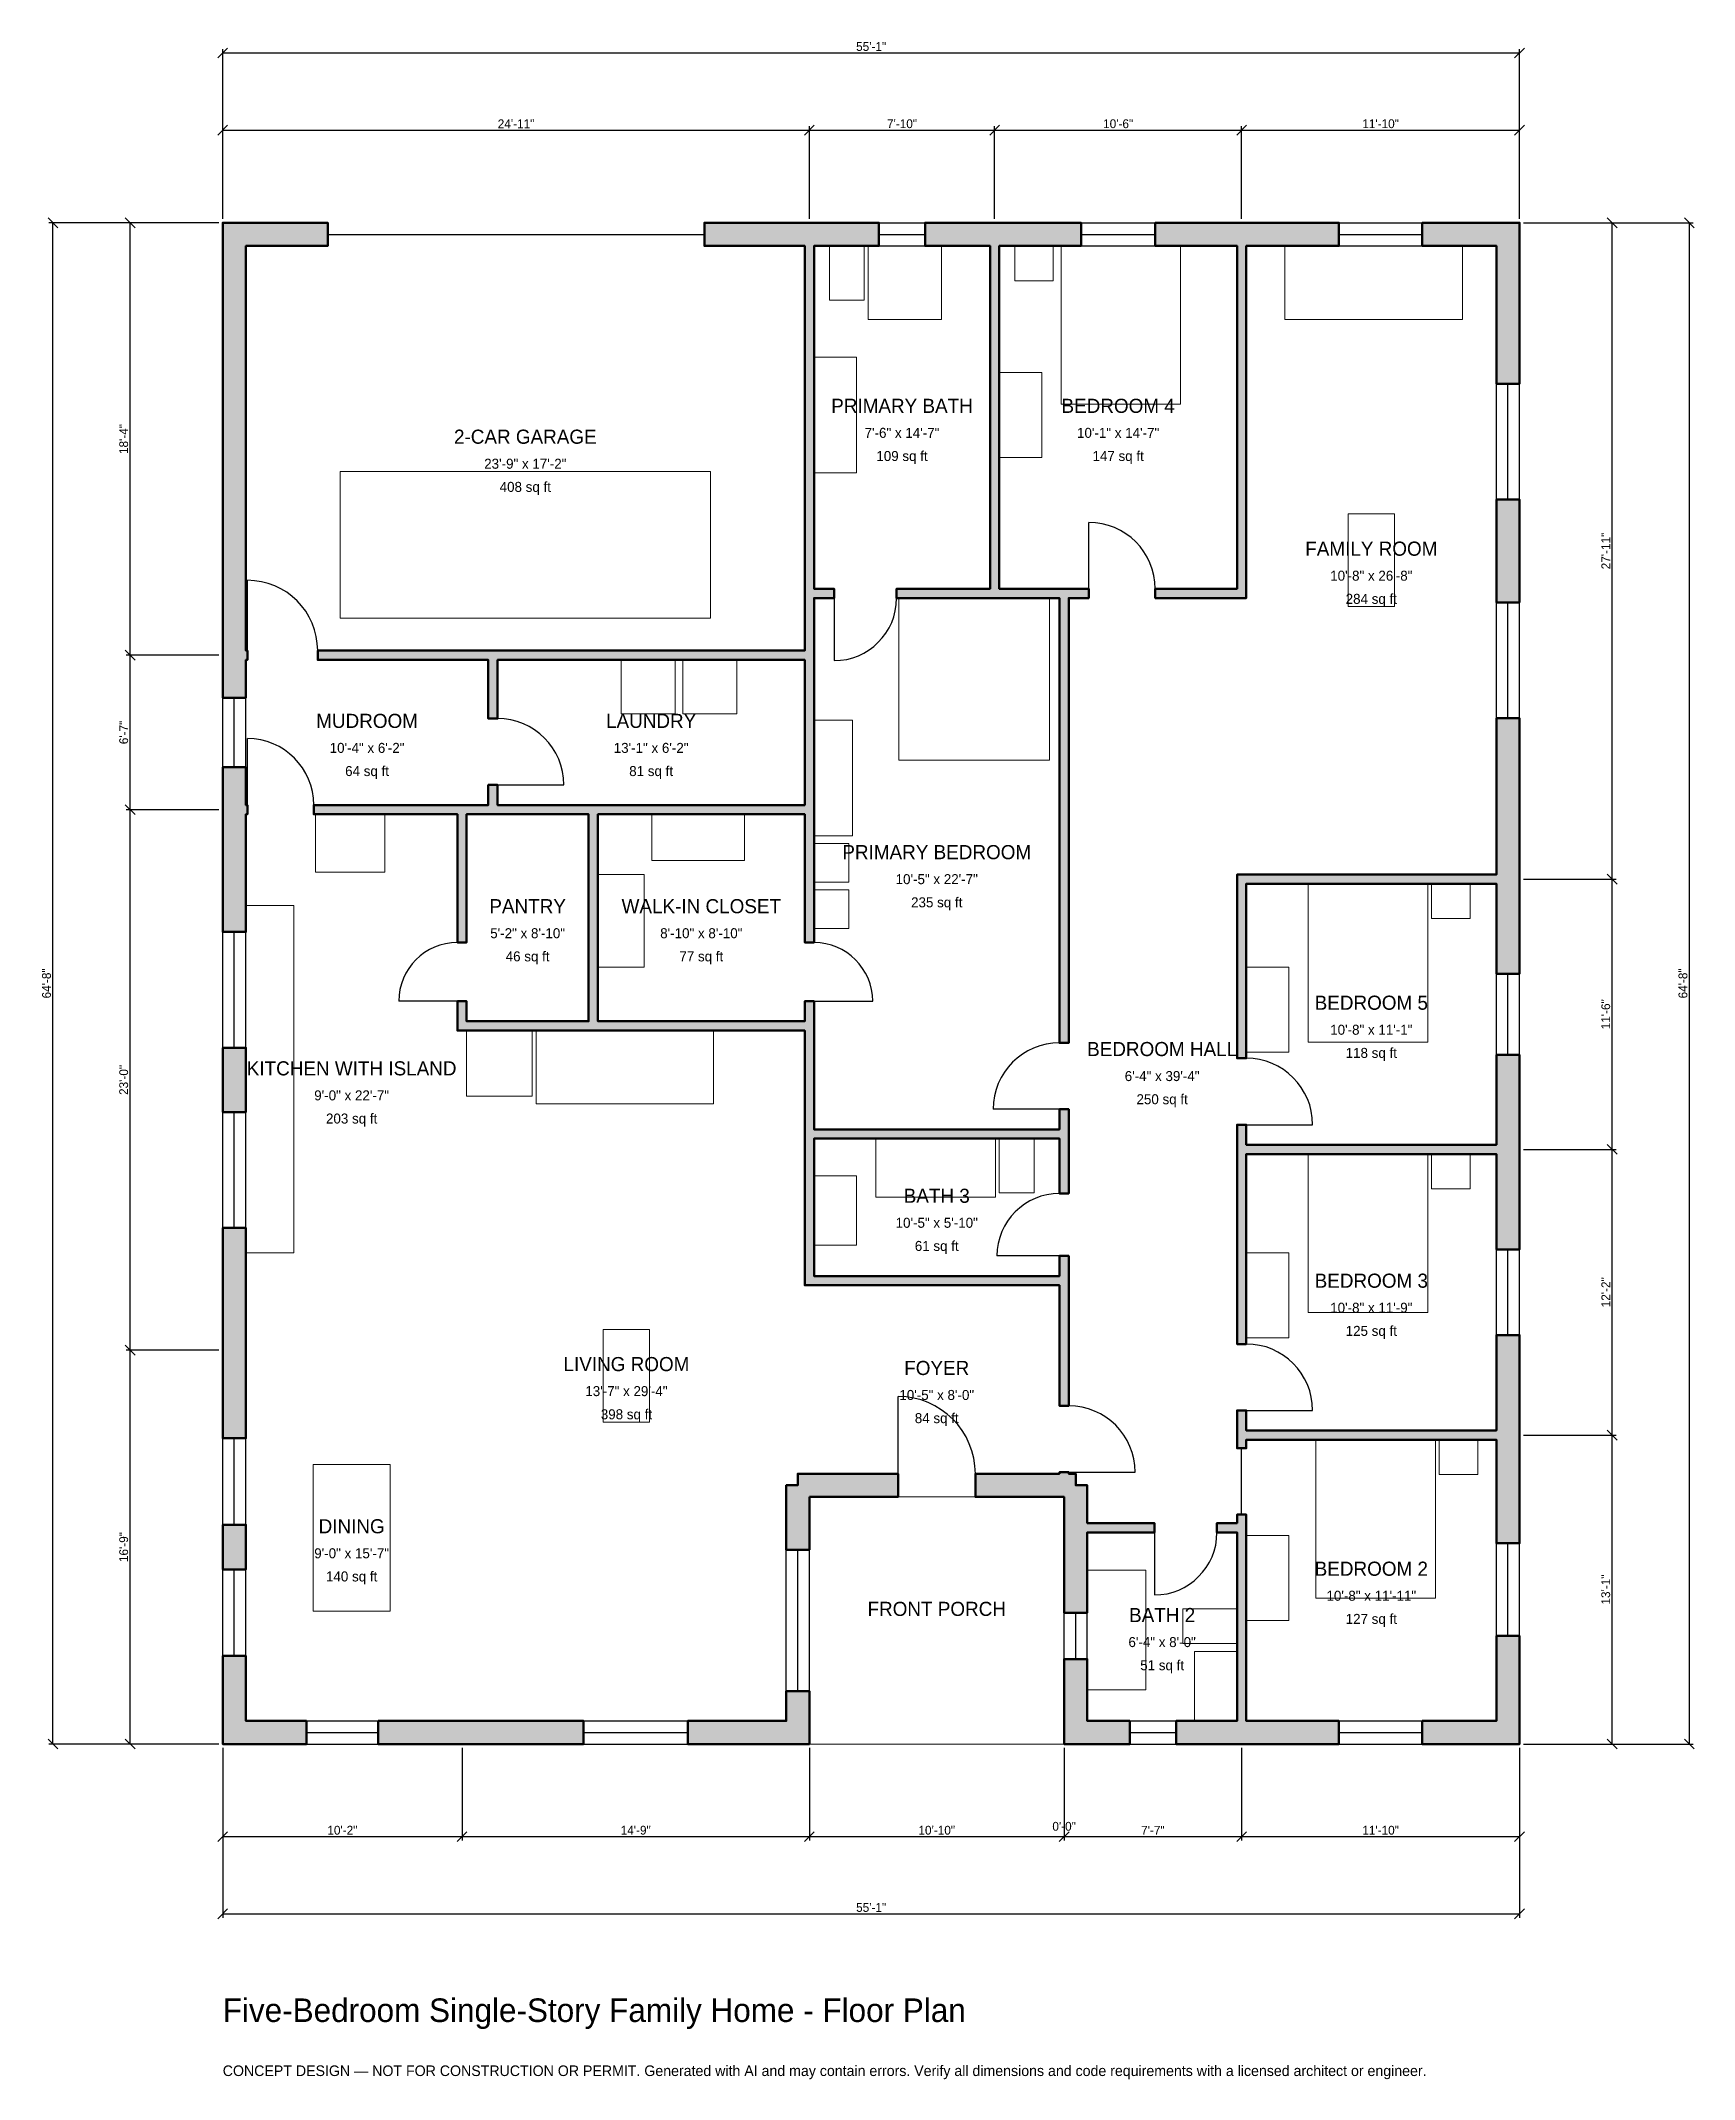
# Model space of a CAD drawing. Header units: inches. Extents: x -93 to 751, y -171 to 868.
import ezdxf
from ezdxf.enums import TextEntityAlignment as Align

# ---------------------------------------------------------------- set-up
doc = ezdxf.new("R2010")
doc.units = ezdxf.units.IN
doc.header["$MEASUREMENT"] = 0
doc.linetypes.add('DASHED', pattern=[0.6, 0.5, -0.1])
for name, color, linetype, lineweight in [('A-ANNO-DIMS', 1, 'Continuous', 13), ('A-ANNO-TEXT', 7, 'Continuous', 18), ('A-AREA-IDEN', 7, 'Continuous', 18), ('A-DOOR', 2, 'Continuous', 25), ('A-FLOR-FIXT', 9, 'Continuous', 13), ('A-FURN', 9, 'Continuous', 13), ('A-GLAZ', 4, 'Continuous', 25), ('A-SITE-PAVE', 8, 'Continuous', 13), ('A-WALL', 7, 'Continuous', 50), ('A-WALL-PATT', 8, 'Continuous', 13)]:
    doc.layers.add(name, color=color, linetype=linetype, lineweight=lineweight)
doc.dimstyles.new('PLAN', dxfattribs={"dimtxt": 4.5, "dimasz": 3, "dimexe": 2, "dimexo": 2, "dimgap": 1, "dimtad": 1, "dimdec": 0, "dimlunit": 4, "dimtsz": 2.5, "dimcen": 2.5, "dimclrd": 1, "dimclre": 1, "dimazin": 3, "dimtfac": 1, "dimtmove": 0, "dimatfit": 3})

msp = doc.modelspace()

# ---------------------------------------------------------------- hatches: boundary and pattern name
at = {"layer": 'A-WALL-PATT'}
h = msp.add_hatch(dxfattribs=at)
h.set_pattern_fill('ANSI31', color=8, scale=0.8)
h.paths.add_polyline_path([(237.2047, 0), (237.2047, 11.811), (287.4016, 11.811), (287.4016, 26.9685), (299.2126, 26.9685), (299.2126, 11.811), (299.2126, 11.811), (299.2126, 0), (299.2126, 0), (299.2126, 0), (299.2126, 0), (287.4016, 0), (287.4016, 0), (237.2047, 0)])
h.paths.add_polyline_path([(127.9528, 0), (116.1417, 0), (79.3307, 0), (79.3307, 11.811), (116.1417, 11.811), (127.9528, 11.811), (184.0551, 11.811), (184.0551, 0), (127.9528, 0)])
h.paths.add_polyline_path([(11.811, 0), (11.811, 0), (0, 0), (0, 0), (0, 0), (0, 0), (0, 11.811), (0, 11.811), (0, 44.8819), (11.811, 44.8819), (11.811, 11.811), (42.7165, 11.811), (42.7165, 0), (11.811, 0)])
h.paths.add_polyline_path([(0, 111.811), (11.811, 111.811), (11.811, 88.9764), (0, 88.9764), (0, 111.811)])
h.paths.add_polyline_path([(0, 194.8819), (0, 206.6929), (0, 263.1234), (11.811, 263.1234), (11.811, 206.6929), (11.811, 194.8819), (11.811, 155.9055), (0, 155.9055), (0, 194.8819)])
h.paths.add_polyline_path([(0, 354.9869), (11.811, 354.9869), (11.811, 322.1785), (0, 322.1785), (0, 354.9869)])
h.paths.add_polyline_path([(0, 470.4724), (0, 474.0157), (0, 474.0157), (0, 478.7402), (0, 478.7402), (0, 482.2835), (0, 498.0315), (11.811, 498.0315), (11.811, 482.2835), (11.811, 478.7402), (12.5984, 478.7402), (12.5984, 474.0157), (11.811, 474.0157), (11.811, 470.4724), (11.811, 414.042), (0, 414.042), (0, 470.4724)])
h.paths.add_polyline_path([(0, 549.2126), (0, 552.7559), (0, 552.7559), (0, 557.4803), (0, 557.4803), (0, 561.0236), (0, 763.7795), (0, 763.7795), (0, 775.5906), (0, 775.5906), (0, 775.5906), (0, 775.5906), (11.811, 775.5906), (11.811, 775.5906), (53.5433, 775.5906), (53.5433, 763.7795), (11.811, 763.7795), (11.811, 561.0236), (11.811, 557.4803), (12.5984, 557.4803), (12.5984, 552.7559), (11.811, 552.7559), (11.811, 549.2126), (11.811, 533.4646), (0, 533.4646), (0, 549.2126)])
h.paths.add_polyline_path([(293.3071, 775.5906), (296.8504, 775.5906), (296.8504, 775.5906), (301.5748, 775.5906), (301.5748, 775.5906), (305.1181, 775.5906), (334.6457, 775.5906), (334.6457, 763.7795), (305.1181, 763.7795), (301.5748, 763.7795), (301.5748, 588.9764), (311.811, 588.9764), (311.811, 584.252), (301.5748, 584.252), (301.5748, 557.4803), (301.5748, 552.7559), (301.5748, 478.7402), (301.5748, 474.0157), (301.5748, 474.0157), (301.5748, 408.6614), (296.8504, 408.6614), (296.8504, 474.0157), (296.8504, 474.0157), (191.3386, 474.0157), (191.3386, 368.5039), (296.8504, 368.5039), (296.8504, 378.7402), (301.5748, 378.7402), (301.5748, 368.5039), (301.5748, 363.7795), (301.5748, 313.3858), (426.7717, 313.3858), (426.7717, 323.622), (431.4961, 323.622), (431.4961, 313.3858), (431.4961, 308.6614), (431.4961, 280.7087), (426.7717, 280.7087), (426.7717, 308.6614), (301.5748, 308.6614), (301.5748, 238.5827), (426.7717, 238.5827), (426.7717, 248.8189), (431.4961, 248.8189), (431.4961, 238.5827), (431.4961, 233.8583), (431.4961, 172.4409), (426.7717, 172.4409), (426.7717, 233.8583), (301.5748, 233.8583), (296.8504, 233.8583), (296.8504, 238.5827), (296.8504, 308.6614), (296.8504, 313.3858), (296.8504, 363.7795), (191.3386, 363.7795), (186.6142, 363.7795), (124.4094, 363.7795), (119.685, 363.7795), (119.685, 368.5039), (119.685, 378.7402), (124.4094, 378.7402), (124.4094, 368.5039), (186.6142, 368.5039), (186.6142, 474.0157), (140.1575, 474.0157), (140.1575, 474.0157), (135.4331, 474.0157), (135.4331, 474.0157), (124.4094, 474.0157), (124.4094, 474.0157), (124.4094, 408.6614), (119.685, 408.6614), (119.685, 474.0157), (46.4567, 474.0157), (46.4567, 478.7402), (119.685, 478.7402), (119.685, 478.7402), (135.4331, 478.7402), (135.4331, 488.9764), (140.1575, 488.9764), (140.1575, 478.7402), (186.6142, 478.7402), (191.3386, 478.7402), (296.8504, 478.7402), (296.8504, 552.7559), (140.1575, 552.7559), (140.1575, 522.8346), (135.4331, 522.8346), (135.4331, 552.7559), (48.4252, 552.7559), (48.4252, 557.4803), (135.4331, 557.4803), (140.1575, 557.4803), (296.8504, 557.4803), (296.8504, 584.252), (296.8504, 588.9764), (296.8504, 763.7795), (293.3071, 763.7795), (245.6693, 763.7795), (245.6693, 775.5906), (293.3071, 775.5906)])
h.paths.add_polyline_path([(387.7953, 775.5906), (391.3386, 775.5906), (391.3386, 775.5906), (396.063, 775.5906), (396.063, 775.5906), (399.6063, 775.5906), (437.7953, 775.5906), (437.7953, 763.7795), (399.6063, 763.7795), (396.063, 763.7795), (396.063, 588.9764), (431.4961, 588.9764), (431.4961, 588.9764), (441.7323, 588.9764), (441.7323, 584.252), (431.4961, 584.252), (431.4961, 357.4803), (426.7717, 357.4803), (426.7717, 584.252), (396.063, 584.252), (391.3386, 584.252), (343.7008, 584.252), (343.7008, 588.9764), (391.3386, 588.9764), (391.3386, 763.7795), (387.7953, 763.7795), (358.2677, 763.7795), (358.2677, 775.5906), (387.7953, 775.5906)])
h.paths.add_polyline_path([(513.7795, 775.5906), (517.3228, 775.5906), (517.3228, 775.5906), (522.0472, 775.5906), (522.0472, 775.5906), (525.5906, 775.5906), (569.2913, 775.5906), (569.2913, 763.7795), (525.5906, 763.7795), (522.0472, 763.7795), (522.0472, 588.9764), (522.0472, 584.252), (522.0472, 584.252), (475.5906, 584.252), (475.5906, 588.9764), (517.3228, 588.9764), (517.3228, 763.7795), (513.7795, 763.7795), (475.5906, 763.7795), (475.5906, 775.5906), (513.7795, 775.5906)])
h.paths.add_polyline_path([(649.6063, 775.5906), (649.6063, 775.5906), (661.4173, 775.5906), (661.4173, 775.5906), (661.4174, 775.5906), (661.4174, 763.7795), (661.4173, 763.7795), (661.4173, 693.5696), (649.6063, 693.5696), (649.6063, 763.7795), (611.811, 763.7795), (611.811, 775.5906), (649.6063, 775.5906)])
h.paths.add_polyline_path([(661.4173, 582.021), (649.6063, 582.021), (649.6063, 634.5144), (661.4173, 634.5144), (661.4173, 582.021)])
h.paths.add_polyline_path([(661.4173, 446.8504), (661.4173, 443.3071), (661.4174, 443.3071), (661.4174, 438.5827), (661.4173, 438.5827), (661.4173, 435.0394), (661.4173, 392.7165), (649.6063, 392.7165), (649.6063, 435.0394), (649.6063, 438.5827), (522.0472, 438.5827), (522.0472, 349.6063), (517.3228, 349.6063), (517.3228, 438.5827), (517.3228, 443.3071), (522.0472, 443.3071), (649.6063, 443.3071), (649.6063, 446.8504), (649.6063, 522.9659), (661.4173, 522.9659), (661.4173, 446.8504)])
h.paths.add_polyline_path([(661.4173, 309.0551), (661.4173, 305.5118), (661.4174, 305.5118), (661.4174, 300.7874), (661.4173, 300.7874), (661.4173, 297.2441), (661.4173, 252.1654), (649.6063, 252.1654), (649.6063, 297.2441), (649.6063, 300.7874), (522.0472, 300.7874), (522.0472, 203.937), (517.3228, 203.937), (517.3228, 300.7874), (517.3228, 305.5118), (517.3228, 315.748), (522.0472, 315.748), (522.0472, 305.5118), (649.6063, 305.5118), (649.6063, 309.0551), (649.6063, 351.378), (661.4173, 351.378), (661.4173, 309.0551)])
h.paths.add_polyline_path([(661.4173, 163.3858), (661.4173, 159.8425), (661.4174, 159.8425), (661.4174, 155.1181), (661.4173, 155.1181), (661.4173, 151.5748), (661.4173, 102.3622), (649.6063, 102.3622), (649.6063, 151.5748), (649.6063, 155.1181), (522.0472, 155.1181), (522.0472, 150.7874), (517.3228, 150.7874), (517.3228, 155.1181), (517.3228, 159.8425), (517.3228, 170.0787), (522.0472, 170.0787), (522.0472, 159.8425), (649.6063, 159.8425), (649.6063, 163.3858), (649.6063, 208.4646), (661.4173, 208.4646), (661.4173, 163.3858)])
h.paths.add_polyline_path([(661.4173, 11.811), (661.4174, 11.811), (661.4174, 0), (661.4173, 0), (661.4173, 0), (649.6063, 0), (649.6063, 0), (611.811, 0), (611.811, 11.811), (649.6063, 11.811), (649.6063, 55.1181), (661.4173, 55.1181), (661.4173, 11.811)])
h.paths.add_polyline_path([(525.5906, 0), (522.0472, 0), (522.0472, 0), (517.3228, 0), (517.3228, 0), (513.7795, 0), (486.2205, 0), (486.2205, 11.811), (513.7795, 11.811), (517.3228, 11.811), (517.3228, 107.874), (507.0866, 107.874), (507.0866, 112.5984), (517.3228, 112.5984), (517.3228, 116.9291), (522.0472, 116.9291), (522.0472, 112.5984), (522.0472, 107.874), (522.0472, 11.811), (525.5906, 11.811), (569.2913, 11.811), (569.2913, 0), (525.5906, 0)])
h.paths.add_polyline_path([(440.9449, 0), (440.9449, 0), (429.1339, 0), (429.1339, 0), (429.1338, 0), (429.1338, 11.811), (429.1339, 11.811), (429.1339, 43.3071), (440.9449, 43.3071), (440.9449, 11.811), (462.5984, 11.811), (462.5984, 0), (440.9449, 0)])
h.paths.add_polyline_path([(429.1339, 104.3307), (429.1339, 107.874), (429.1338, 107.874), (429.1338, 112.5984), (429.1339, 112.5984), (429.1339, 116.1417), (429.1339, 123.622), (429.1338, 123.622), (429.1338, 125.9842), (426.7717, 125.9842), (426.7717, 125.9843), (383.8583, 125.9843), (383.8583, 137.7953), (426.7717, 137.7953), (426.7717, 138.5827), (431.4961, 138.5827), (431.4961, 137.7953), (435.0394, 137.7953), (435.0394, 131.8898), (440.9449, 131.8898), (440.9449, 116.1417), (440.9449, 112.5984), (475.1968, 112.5984), (475.1968, 107.874), (440.9449, 107.874), (440.9449, 104.3307), (440.9449, 66.9291), (429.1339, 66.9291), (429.1339, 104.3307)])
h.paths.add_polyline_path([(299.2126, 125.9843), (299.2126, 99.0157), (287.4016, 99.0157), (287.4016, 131.8898), (293.3071, 131.8898), (293.3071, 137.7953), (344.4882, 137.7953), (344.4882, 125.9843), (299.2126, 125.9843)])

# ---------------------------------------------------------------- linework, layer by layer
at = {"layer": 'A-DOOR', "linetype": 'DASHED'}
msp.add_line((53.5433, 769.685), (245.6693, 769.685), dxfattribs=at)
at = {"layer": 'A-DOOR'}
for p, q in [((441.7323, 588.9764), (441.7323, 622.8346)), ((12.5984, 557.4803), (12.5984, 593.3071)), ((311.811, 584.252), (311.811, 552.3622)), ((12.5984, 478.7402), (12.5984, 512.5984)), ((140.1575, 488.9764), (174.0157, 488.9764)), ((119.685, 378.7402), (89.7638, 378.7402)), ((301.5748, 378.7402), (331.4961, 378.7402)), ((426.7717, 323.622), (392.9134, 323.622)), ((522.0472, 315.748), (555.9055, 315.748)), ((426.7717, 248.8189), (394.8819, 248.8189)), ((344.4882, 137.7953), (344.4882, 177.1654)), ((522.0472, 170.0787), (555.9055, 170.0787)), ((519.685, 116.9291), (519.685, 150.7874)), ((431.4961, 138.5827), (465.3543, 138.5827)), ((475.1968, 107.874), (475.1968, 75.9843))]:
    msp.add_line(p, q, dxfattribs=at)
for centre, radius, start, end in [((441.7323, 588.9764), 33.8583, 0, 90), ((12.5984, 557.4803), 35.8268, 0, 90), ((311.811, 584.252), 31.8898, 270, 360), ((140.1575, 488.9764), 33.8583, 0, 90), ((12.5984, 478.7402), 33.8583, 0, 90), ((119.685, 378.7402), 29.9213, 90, 180), ((301.5748, 378.7402), 29.9213, 0, 90), ((426.7717, 323.622), 33.8583, 90, 180), ((522.0472, 315.748), 33.8583, 0, 90), ((426.7717, 248.8189), 31.8898, 90, 180), ((522.0472, 170.0787), 33.8583, 0, 90), ((344.4882, 137.7953), 39.3701, 0, 90), ((431.4961, 138.5827), 33.8583, 0, 90), ((475.1968, 107.874), 31.8898, 270, 360)]:
    msp.add_arc(centre, radius, start, end, dxfattribs=at)
at = {"layer": 'A-FLOR-FIXT'}
for points in [[(309.4488, 736.2205), (327.1654, 736.2205), (327.1654, 763.7795), (309.4488, 763.7795)], [(329.1339, 726.378), (366.5354, 726.378), (366.5354, 763.7795), (329.1339, 763.7795)], [(301.5748, 648.0315), (323.2283, 648.0315), (323.2283, 707.0866), (301.5748, 707.0866)], [(11.811, 250.3937), (36.2205, 250.3937), (36.2205, 427.5591), (11.811, 427.5591)], [(333.0709, 278.7402), (394.0945, 278.7402), (394.0945, 308.6614), (333.0709, 308.6614)], [(396.063, 281.1024), (413.7795, 281.1024), (413.7795, 308.6614), (396.063, 308.6614)], [(301.5748, 254.3307), (323.2283, 254.3307), (323.2283, 289.7638), (301.5748, 289.7638)], [(440.9449, 27.5591), (470.8661, 27.5591), (470.8661, 88.5827), (440.9449, 88.5827)], [(489.7638, 51.1811), (517.3228, 51.1811), (517.3228, 68.8976), (489.7638, 68.8976)], [(495.6693, 11.811), (517.3228, 11.811), (517.3228, 47.2441), (495.6693, 47.2441)]]:
    msp.add_lwpolyline(points, close=True, dxfattribs=at)
at = {"layer": 'A-FURN'}
for points in [[(403.937, 746.063), (423.622, 746.063), (423.622, 763.7795), (403.937, 763.7795)], [(427.5591, 683.0709), (488.5827, 683.0709), (488.5827, 763.7795), (427.5591, 763.7795)], [(541.7323, 726.378), (632.2835, 726.378), (632.2835, 763.7795), (541.7323, 763.7795)], [(396.063, 655.9055), (417.7165, 655.9055), (417.7165, 699.2126), (396.063, 699.2126)], [(59.8425, 574.0157), (248.8189, 574.0157), (248.8189, 648.8189), (59.8425, 648.8189)], [(574.0157, 579.9213), (597.6378, 579.9213), (597.6378, 627.1654), (574.0157, 627.1654)], [(344.8819, 501.5748), (421.6535, 501.5748), (421.6535, 584.252), (344.8819, 584.252)], [(203.1496, 525.1968), (230.7087, 525.1968), (230.7087, 552.7559), (203.1496, 552.7559)], [(234.6457, 525.1968), (262.2047, 525.1968), (262.2047, 552.7559), (234.6457, 552.7559)], [(301.5748, 462.9921), (321.2598, 462.9921), (321.2598, 522.0472), (301.5748, 522.0472)], [(47.2441, 444.4882), (82.6772, 444.4882), (82.6772, 474.0157), (47.2441, 474.0157)], [(218.8976, 450.3937), (266.1417, 450.3937), (266.1417, 474.0157), (218.8976, 474.0157)], [(301.5748, 439.3701), (319.2913, 439.3701), (319.2913, 459.0551), (301.5748, 459.0551)], [(191.3386, 396.063), (214.9606, 396.063), (214.9606, 443.3071), (191.3386, 443.3071)], [(553.5433, 357.874), (614.5669, 357.874), (614.5669, 438.5827), (553.5433, 438.5827)], [(616.5354, 420.8661), (636.2205, 420.8661), (636.2205, 438.5827), (616.5354, 438.5827)], [(301.5748, 415.748), (319.2913, 415.748), (319.2913, 435.4331), (301.5748, 435.4331)], [(522.0472, 352.7559), (543.7008, 352.7559), (543.7008, 396.063), (522.0472, 396.063)], [(124.4094, 330.315), (157.874, 330.315), (157.874, 363.7795), (124.4094, 363.7795)], [(159.8425, 326.378), (250.3937, 326.378), (250.3937, 363.7795), (159.8425, 363.7795)], [(553.5433, 220.0787), (614.5669, 220.0787), (614.5669, 300.7874), (553.5433, 300.7874)], [(616.5354, 283.0709), (636.2205, 283.0709), (636.2205, 300.7874), (616.5354, 300.7874)], [(522.0472, 207.0866), (543.7008, 207.0866), (543.7008, 250.3937), (522.0472, 250.3937)], [(194.0945, 164.1732), (217.7165, 164.1732), (217.7165, 211.4173), (194.0945, 211.4173)], [(557.4803, 74.4094), (618.5039, 74.4094), (618.5039, 155.1181), (557.4803, 155.1181)], [(620.4724, 137.4016), (640.1575, 137.4016), (640.1575, 155.1181), (620.4724, 155.1181)], [(46.063, 67.7165), (85.4331, 67.7165), (85.4331, 142.5197), (46.063, 142.5197)], [(522.0472, 62.9921), (543.7008, 62.9921), (543.7008, 106.2992), (522.0472, 106.2992)]]:
    msp.add_lwpolyline(points, close=True, dxfattribs=at)
at = {"layer": 'A-GLAZ'}
for p, q in [((334.6457, 775.5906), (358.2677, 775.5906)), ((334.6457, 769.685), (358.2677, 769.685)), ((437.7953, 775.5906), (475.5906, 775.5906)), ((437.7953, 769.685), (475.5906, 769.685)), ((569.2913, 775.5906), (611.811, 775.5906)), ((569.2913, 769.685), (611.811, 769.685)), ((334.6457, 763.7795), (358.2677, 763.7795)), ((437.7953, 763.7795), (475.5906, 763.7795)), ((569.2913, 763.7795), (611.811, 763.7795)), ((649.6063, 634.5144), (649.6063, 693.5696)), ((655.5118, 634.5144), (655.5118, 693.5696)), ((661.4173, 634.5144), (661.4173, 693.5696)), ((649.6063, 522.9659), (649.6063, 582.021)), ((655.5118, 522.9659), (655.5118, 582.021)), ((661.4173, 522.9659), (661.4173, 582.021)), ((0, 498.0315), (0, 533.4646)), ((5.9055, 498.0315), (5.9055, 533.4646)), ((11.811, 498.0315), (11.811, 533.4646)), ((0, 354.9869), (0, 414.042)), ((5.9055, 354.9869), (5.9055, 414.042)), ((11.811, 354.9869), (11.811, 414.042)), ((649.6063, 351.378), (649.6063, 392.7165)), ((655.5118, 351.378), (655.5118, 392.7165)), ((661.4173, 351.378), (661.4173, 392.7165)), ((0, 263.1234), (0, 322.1785)), ((5.9055, 263.1234), (5.9055, 322.1785)), ((11.811, 263.1234), (11.811, 322.1785)), ((649.6063, 208.4646), (649.6063, 252.1654)), ((655.5118, 208.4646), (655.5118, 252.1654)), ((661.4173, 208.4646), (661.4173, 252.1654)), ((0, 111.811), (0, 155.9055)), ((5.9055, 111.811), (5.9055, 155.9055)), ((11.811, 111.811), (11.811, 155.9055)), ((287.4016, 26.9685), (287.4016, 99.0157)), ((293.3071, 26.9685), (293.3071, 99.0157)), ((299.2126, 26.9685), (299.2126, 99.0157)), ((649.6063, 55.1181), (649.6063, 102.3622)), ((655.5118, 55.1181), (655.5118, 102.3622)), ((661.4173, 55.1181), (661.4173, 102.3622)), ((0, 44.8819), (0, 88.9764)), ((5.9055, 44.8819), (5.9055, 88.9764)), ((11.811, 44.8819), (11.811, 88.9764)), ((429.1339, 43.3071), (429.1339, 66.9291)), ((435.0394, 43.3071), (435.0394, 66.9291)), ((440.9449, 43.3071), (440.9449, 66.9291)), ((42.7165, 11.811), (79.3307, 11.811)), ((184.0551, 11.811), (237.2047, 11.811)), ((462.5984, 11.811), (486.2205, 11.811)), ((569.2913, 11.811), (611.811, 11.811)), ((42.7165, 5.9055), (79.3307, 5.9055)), ((42.7165, 0), (79.3307, 0)), ((184.0551, 5.9055), (237.2047, 5.9055)), ((184.0551, 0), (237.2047, 0)), ((462.5984, 5.9055), (486.2205, 5.9055)), ((462.5984, 0), (486.2205, 0)), ((569.2913, 5.9055), (611.811, 5.9055)), ((569.2913, 0), (611.811, 0))]:
    msp.add_line(p, q, dxfattribs=at)
at = {"layer": 'A-SITE-PAVE', "linetype": 'DASHED'}
msp.add_lwpolyline([(299.2126, 0), (429.1339, 0), (429.1339, 125.9843), (299.2126, 125.9843)], close=True, dxfattribs=at)
at = {"layer": 'A-WALL'}
for points in [[(0, 549.2126), (0, 552.7559), (0, 552.7559), (0, 557.4803), (0, 557.4803), (0, 561.0236), (0, 763.7795), (0, 763.7795), (0, 775.5906), (0, 775.5906), (0, 775.5906), (0, 775.5906), (11.811, 775.5906), (11.811, 775.5906), (53.5433, 775.5906), (53.5433, 763.7795), (11.811, 763.7795), (11.811, 561.0236), (11.811, 557.4803), (12.5984, 557.4803), (12.5984, 552.7559), (11.811, 552.7559), (11.811, 549.2126), (11.811, 533.4646), (0, 533.4646), (0, 549.2126)], [(293.3071, 775.5906), (296.8504, 775.5906), (296.8504, 775.5906), (301.5748, 775.5906), (301.5748, 775.5906), (305.1181, 775.5906), (334.6457, 775.5906), (334.6457, 763.7795), (305.1181, 763.7795), (301.5748, 763.7795), (301.5748, 588.9764), (311.811, 588.9764), (311.811, 584.252), (301.5748, 584.252), (301.5748, 557.4803), (301.5748, 552.7559), (301.5748, 478.7402), (301.5748, 474.0157), (301.5748, 474.0157), (301.5748, 408.6614), (296.8504, 408.6614), (296.8504, 474.0157), (296.8504, 474.0157), (191.3386, 474.0157), (191.3386, 368.5039), (296.8504, 368.5039), (296.8504, 378.7402), (301.5748, 378.7402), (301.5748, 368.5039), (301.5748, 363.7795), (301.5748, 313.3858), (426.7717, 313.3858), (426.7717, 323.622), (431.4961, 323.622), (431.4961, 313.3858), (431.4961, 308.6614), (431.4961, 280.7087), (426.7717, 280.7087), (426.7717, 308.6614), (301.5748, 308.6614), (301.5748, 238.5827), (426.7717, 238.5827), (426.7717, 248.8189), (431.4961, 248.8189), (431.4961, 238.5827), (431.4961, 233.8583), (431.4961, 172.4409), (426.7717, 172.4409), (426.7717, 233.8583), (301.5748, 233.8583), (296.8504, 233.8583), (296.8504, 238.5827), (296.8504, 308.6614), (296.8504, 313.3858), (296.8504, 363.7795), (191.3386, 363.7795), (186.6142, 363.7795), (124.4094, 363.7795), (119.685, 363.7795), (119.685, 368.5039), (119.685, 378.7402), (124.4094, 378.7402), (124.4094, 368.5039), (186.6142, 368.5039), (186.6142, 474.0157), (140.1575, 474.0157), (140.1575, 474.0157), (135.4331, 474.0157), (135.4331, 474.0157), (124.4094, 474.0157), (124.4094, 474.0157), (124.4094, 408.6614), (119.685, 408.6614), (119.685, 474.0157), (46.4567, 474.0157), (46.4567, 478.7402), (119.685, 478.7402), (119.685, 478.7402), (135.4331, 478.7402), (135.4331, 488.9764), (140.1575, 488.9764), (140.1575, 478.7402), (186.6142, 478.7402), (191.3386, 478.7402), (296.8504, 478.7402), (296.8504, 552.7559), (140.1575, 552.7559), (140.1575, 522.8346), (135.4331, 522.8346), (135.4331, 552.7559), (48.4252, 552.7559), (48.4252, 557.4803), (135.4331, 557.4803), (140.1575, 557.4803), (296.8504, 557.4803), (296.8504, 584.252), (296.8504, 588.9764), (296.8504, 763.7795), (293.3071, 763.7795), (245.6693, 763.7795), (245.6693, 775.5906), (293.3071, 775.5906)], [(387.7953, 775.5906), (391.3386, 775.5906), (391.3386, 775.5906), (396.063, 775.5906), (396.063, 775.5906), (399.6063, 775.5906), (437.7953, 775.5906), (437.7953, 763.7795), (399.6063, 763.7795), (396.063, 763.7795), (396.063, 588.9764), (431.4961, 588.9764), (431.4961, 588.9764), (441.7323, 588.9764), (441.7323, 584.252), (431.4961, 584.252), (431.4961, 357.4803), (426.7717, 357.4803), (426.7717, 584.252), (396.063, 584.252), (391.3386, 584.252), (343.7008, 584.252), (343.7008, 588.9764), (391.3386, 588.9764), (391.3386, 763.7795), (387.7953, 763.7795), (358.2677, 763.7795), (358.2677, 775.5906), (387.7953, 775.5906)], [(513.7795, 775.5906), (517.3228, 775.5906), (517.3228, 775.5906), (522.0472, 775.5906), (522.0472, 775.5906), (525.5906, 775.5906), (569.2913, 775.5906), (569.2913, 763.7795), (525.5906, 763.7795), (522.0472, 763.7795), (522.0472, 588.9764), (522.0472, 584.252), (522.0472, 584.252), (475.5906, 584.252), (475.5906, 588.9764), (517.3228, 588.9764), (517.3228, 763.7795), (513.7795, 763.7795), (475.5906, 763.7795), (475.5906, 775.5906), (513.7795, 775.5906)], [(649.6063, 775.5906), (649.6063, 775.5906), (661.4173, 775.5906), (661.4173, 775.5906), (661.4174, 775.5906), (661.4174, 763.7795), (661.4173, 763.7795), (661.4173, 693.5696), (649.6063, 693.5696), (649.6063, 763.7795), (611.811, 763.7795), (611.811, 775.5906), (649.6063, 775.5906)], [(661.4173, 582.021), (649.6063, 582.021), (649.6063, 634.5144), (661.4173, 634.5144), (661.4173, 582.021)], [(661.4173, 446.8504), (661.4173, 443.3071), (661.4174, 443.3071), (661.4174, 438.5827), (661.4173, 438.5827), (661.4173, 435.0394), (661.4173, 392.7165), (649.6063, 392.7165), (649.6063, 435.0394), (649.6063, 438.5827), (522.0472, 438.5827), (522.0472, 349.6063), (517.3228, 349.6063), (517.3228, 438.5827), (517.3228, 443.3071), (522.0472, 443.3071), (649.6063, 443.3071), (649.6063, 446.8504), (649.6063, 522.9659), (661.4173, 522.9659), (661.4173, 446.8504)], [(0, 470.4724), (0, 474.0157), (0, 474.0157), (0, 478.7402), (0, 478.7402), (0, 482.2835), (0, 498.0315), (11.811, 498.0315), (11.811, 482.2835), (11.811, 478.7402), (12.5984, 478.7402), (12.5984, 474.0157), (11.811, 474.0157), (11.811, 470.4724), (11.811, 414.042), (0, 414.042), (0, 470.4724)], [(0, 354.9869), (11.811, 354.9869), (11.811, 322.1785), (0, 322.1785), (0, 354.9869)], [(661.4173, 309.0551), (661.4173, 305.5118), (661.4174, 305.5118), (661.4174, 300.7874), (661.4173, 300.7874), (661.4173, 297.2441), (661.4173, 252.1654), (649.6063, 252.1654), (649.6063, 297.2441), (649.6063, 300.7874), (522.0472, 300.7874), (522.0472, 203.937), (517.3228, 203.937), (517.3228, 300.7874), (517.3228, 305.5118), (517.3228, 315.748), (522.0472, 315.748), (522.0472, 305.5118), (649.6063, 305.5118), (649.6063, 309.0551), (649.6063, 351.378), (661.4173, 351.378), (661.4173, 309.0551)], [(0, 194.8819), (0, 206.6929), (0, 263.1234), (11.811, 263.1234), (11.811, 206.6929), (11.811, 194.8819), (11.811, 155.9055), (0, 155.9055), (0, 194.8819)], [(661.4173, 163.3858), (661.4173, 159.8425), (661.4174, 159.8425), (661.4174, 155.1181), (661.4173, 155.1181), (661.4173, 151.5748), (661.4173, 102.3622), (649.6063, 102.3622), (649.6063, 151.5748), (649.6063, 155.1181), (522.0472, 155.1181), (522.0472, 150.7874), (517.3228, 150.7874), (517.3228, 155.1181), (517.3228, 159.8425), (517.3228, 170.0787), (522.0472, 170.0787), (522.0472, 159.8425), (649.6063, 159.8425), (649.6063, 163.3858), (649.6063, 208.4646), (661.4173, 208.4646), (661.4173, 163.3858)], [(299.2126, 125.9843), (299.2126, 99.0157), (287.4016, 99.0157), (287.4016, 131.8898), (293.3071, 131.8898), (293.3071, 137.7953), (344.4882, 137.7953), (344.4882, 125.9843), (299.2126, 125.9843)], [(429.1339, 104.3307), (429.1339, 107.874), (429.1338, 107.874), (429.1338, 112.5984), (429.1339, 112.5984), (429.1339, 116.1417), (429.1339, 123.622), (429.1338, 123.622), (429.1338, 125.9842), (426.7717, 125.9842), (426.7717, 125.9843), (383.8583, 125.9843), (383.8583, 137.7953), (426.7717, 137.7953), (426.7717, 138.5827), (431.4961, 138.5827), (431.4961, 137.7953), (435.0394, 137.7953), (435.0394, 131.8898), (440.9449, 131.8898), (440.9449, 116.1417), (440.9449, 112.5984), (475.1968, 112.5984), (475.1968, 107.874), (440.9449, 107.874), (440.9449, 104.3307), (440.9449, 66.9291), (429.1339, 66.9291), (429.1339, 104.3307)], [(525.5906, 0), (522.0472, 0), (522.0472, 0), (517.3228, 0), (517.3228, 0), (513.7795, 0), (486.2205, 0), (486.2205, 11.811), (513.7795, 11.811), (517.3228, 11.811), (517.3228, 107.874), (507.0866, 107.874), (507.0866, 112.5984), (517.3228, 112.5984), (517.3228, 116.9291), (522.0472, 116.9291), (522.0472, 112.5984), (522.0472, 107.874), (522.0472, 11.811), (525.5906, 11.811), (569.2913, 11.811), (569.2913, 0), (525.5906, 0)], [(0, 111.811), (11.811, 111.811), (11.811, 88.9764), (0, 88.9764), (0, 111.811)], [(661.4173, 11.811), (661.4174, 11.811), (661.4174, 0), (661.4173, 0), (661.4173, 0), (649.6063, 0), (649.6063, 0), (611.811, 0), (611.811, 11.811), (649.6063, 11.811), (649.6063, 55.1181), (661.4173, 55.1181), (661.4173, 11.811)], [(11.811, 0), (11.811, 0), (0, 0), (0, 0), (0, 0), (0, 0), (0, 11.811), (0, 11.811), (0, 44.8819), (11.811, 44.8819), (11.811, 11.811), (42.7165, 11.811), (42.7165, 0), (11.811, 0)], [(440.9449, 0), (440.9449, 0), (429.1339, 0), (429.1339, 0), (429.1338, 0), (429.1338, 11.811), (429.1339, 11.811), (429.1339, 43.3071), (440.9449, 43.3071), (440.9449, 11.811), (462.5984, 11.811), (462.5984, 0), (440.9449, 0)], [(237.2047, 0), (237.2047, 11.811), (287.4016, 11.811), (287.4016, 26.9685), (299.2126, 26.9685), (299.2126, 11.811), (299.2126, 11.811), (299.2126, 0), (299.2126, 0), (299.2126, 0), (299.2126, 0), (287.4016, 0), (287.4016, 0), (237.2047, 0)], [(127.9528, 0), (116.1417, 0), (79.3307, 0), (79.3307, 11.811), (116.1417, 11.811), (127.9528, 11.811), (184.0551, 11.811), (184.0551, 0), (127.9528, 0)]]:
    msp.add_lwpolyline(points, close=True, dxfattribs=at)

# ---------------------------------------------------------------- texts
at = {"layer": 'A-ANNO-TEXT'}
for s, height, p in [('Five-Bedroom Single-Story Family Home - Floor Plan', 12, (0, -141.7323)), ('CONCEPT DESIGN — NOT FOR CONSTRUCTION OR PERMIT. Generated with AI and may contain errors. Verify all dimensions and code requirements with a licensed architect or engineer.', 5.4, (0, -169.2913))]:
    msp.add_text(s, height=height, dxfattribs=at).set_placement(p)
at = {"layer": 'A-AREA-IDEN'}
for s, height, p in [('BEDROOM 4', 7.2, (456.6929, 682.2835)), ('PRIMARY BATH', 7.2, (346.4567, 682.2835)), ('2-CAR GARAGE', 7.2, (154.3307, 666.5354)), ('7\'-6" x 14\'-7"', 5.1, (346.4567, 668.5039)), ('10\'-1" x 14\'-7"', 5.1, (456.6929, 668.5039)), ('23\'-9" x 17\'-2"', 5.1, (154.3307, 652.7559)), ('109 sq ft', 5.1, (346.4567, 656.6929)), ('147 sq ft', 5.1, (456.6929, 656.6929)), ('408 sq ft', 5.1, (154.3307, 640.9449)), ('FAMILY ROOM', 7.2, (585.8268, 609.4488)), ('10\'-8" x 26\'-8"', 5.1, (585.8268, 595.6693)), ('284 sq ft', 5.1, (585.8268, 583.8583)), ('MUDROOM', 7.2, (73.622, 521.6535)), ('LAUNDRY', 7.2, (218.5039, 521.6535)), ('10\'-4" x 6\'-2"', 5.1, (73.622, 507.874)), ('13\'-1" x 6\'-2"', 5.1, (218.5039, 507.874)), ('64 sq ft', 5.1, (73.622, 496.063)), ('81 sq ft', 5.1, (218.5039, 496.063)), ('PRIMARY BEDROOM', 7.2, (364.1732, 454.7244)), ('10\'-5" x 22\'-7"', 5.1, (364.1732, 440.9449)), ('PANTRY', 7.2, (155.5118, 427.1654)), ('WALK-IN CLOSET', 7.2, (244.0945, 427.1654)), ('235 sq ft', 5.1, (364.1732, 429.1339)), ('5\'-2" x 8\'-10"', 5.1, (155.5118, 413.3858)), ('8\'-10" x 8\'-10"', 5.1, (244.0945, 413.3858)), ('46 sq ft', 5.1, (155.5118, 401.5748)), ('77 sq ft', 5.1, (244.0945, 401.5748)), ('BEDROOM 5', 7.2, (585.8268, 377.9528)), ('10\'-8" x 11\'-1"', 5.1, (585.8268, 364.1732)), ('BEDROOM HALL', 7.2, (479.1339, 354.3307)), ('118 sq ft', 5.1, (585.8268, 352.3622)), ('KITCHEN WITH ISLAND', 7.2, (65.748, 344.4882)), ('6\'-4" x 39\'-4"', 5.1, (479.1339, 340.5512)), ('9\'-0" x 22\'-7"', 5.1, (65.748, 330.7087)), ('250 sq ft', 5.1, (479.1339, 328.7402)), ('203 sq ft', 5.1, (65.748, 318.8976)), ('BATH 3', 7.2, (364.1732, 279.5276)), ('10\'-5" x 5\'-10"', 5.1, (364.1732, 265.748)), ('61 sq ft', 5.1, (364.1732, 253.937)), ('BEDROOM 3', 7.2, (585.8268, 236.2205)), ('10\'-8" x 11\'-9"', 5.1, (585.8268, 222.4409)), ('125 sq ft', 5.1, (585.8268, 210.6299)), ('LIVING ROOM', 7.2, (205.9055, 193.7008)), ('FOYER', 7.2, (364.1732, 191.7323)), ('13\'-7" x 29\'-4"', 5.1, (205.9055, 179.9213)), ('10\'-5" x 8\'-0"', 5.1, (364.1732, 177.9528)), ('398 sq ft', 5.1, (205.9055, 168.1102)), ('84 sq ft', 5.1, (364.1732, 166.1417)), ('DINING', 7.2, (65.748, 111.0236)), ('9\'-0" x 15\'-7"', 5.1, (65.748, 97.2441)), ('140 sq ft', 5.1, (65.748, 85.4331)), ('BEDROOM 2', 7.2, (585.8268, 89.3701)), ('10\'-8" x 11\'-11"', 5.1, (585.8268, 75.5906)), ('FRONT PORCH', 7.2, (364.1732, 68.8976)), ('BATH 2', 7.2, (479.1339, 65.748)), ('127 sq ft', 5.1, (585.8268, 63.7795)), ('6\'-4" x 8\'-0"', 5.1, (479.1339, 51.9685)), ('51 sq ft', 5.1, (479.1339, 40.1575))]:
    msp.add_text(s, height=height, dxfattribs=at).set_placement(p, align=Align.MIDDLE_CENTER)

# ---------------------------------------------------------------- dimensions: what is measured, and where the dimension line sits
at = {"layer": 'A-ANNO-DIMS'}
for base, p1, p2, text in [((0, 862.2047), (0, 775.5906), (661.4173, 775.5906), '55\'-1"'), ((0, 822.8346), (0, 775.5906), (299.2126, 775.5906), '24\'-11"'), ((299.2126, 822.8346), (299.2126, 775.5906), (393.7008, 775.5906), '7\'-10"'), ((393.7008, 822.8346), (393.7008, 775.5906), (519.685, 775.5906), '10\'-6"'), ((519.685, 822.8346), (519.685, 775.5906), (661.4173, 775.5906), '11\'-10"'), ((0, -47.2441), (0, 0), (122.0472, 0), '10\'-2"'), ((0, -86.6142), (0, 0), (661.4173, 0), '55\'-1"'), ((122.0472, -47.2441), (122.0472, 0), (299.2126, 0), '14\'-9"'), ((299.2126, -47.2441), (299.2126, 0), (429.1339, 0), '10\'-10"'), ((429.1339, -47.2441), (429.1339, 0), (429.1339, 0), '0\'-0"'), ((429.1339, -47.2441), (429.1339, 0), (519.685, 0), '7\'-7"'), ((519.685, -47.2441), (519.685, 0), (661.4173, 0), '11\'-10"')]:
    msp.add_linear_dim(base=base, p1=p1, p2=p2, text=text, dimstyle='PLAN', dxfattribs=at).render()
for base, p1, p2, text in [((-86.6142, 0), (0, 0), (0, 775.5906), '64\'-8"'), ((-47.2441, 555.1181), (0, 555.1181), (0, 775.5906), '18\'-4"'), ((708.6614, 440.9449), (661.4173, 440.9449), (661.4173, 775.5906), '27\'-11"'), ((748.0315, 0), (661.4173, 0), (661.4173, 775.5906), '64\'-8"'), ((-47.2441, 476.378), (0, 476.378), (0, 555.1181), '6\'-7"'), ((-47.2441, 200.7874), (0, 200.7874), (0, 476.378), '23\'-0"'), ((708.6614, 303.1496), (661.4173, 303.1496), (661.4173, 440.9449), '11\'-6"'), ((708.6614, 157.4803), (661.4173, 157.4803), (661.4173, 303.1496), '12\'-2"'), ((-47.2441, 0), (0, 0), (0, 200.7874), '16\'-9"'), ((708.6614, 0), (661.4173, 0), (661.4173, 157.4803), '13\'-1"')]:
    msp.add_linear_dim(base=base, p1=p1, p2=p2, angle=90, text=text, dimstyle='PLAN', dxfattribs=at).render()

doc.saveas('drawing.dxf')
